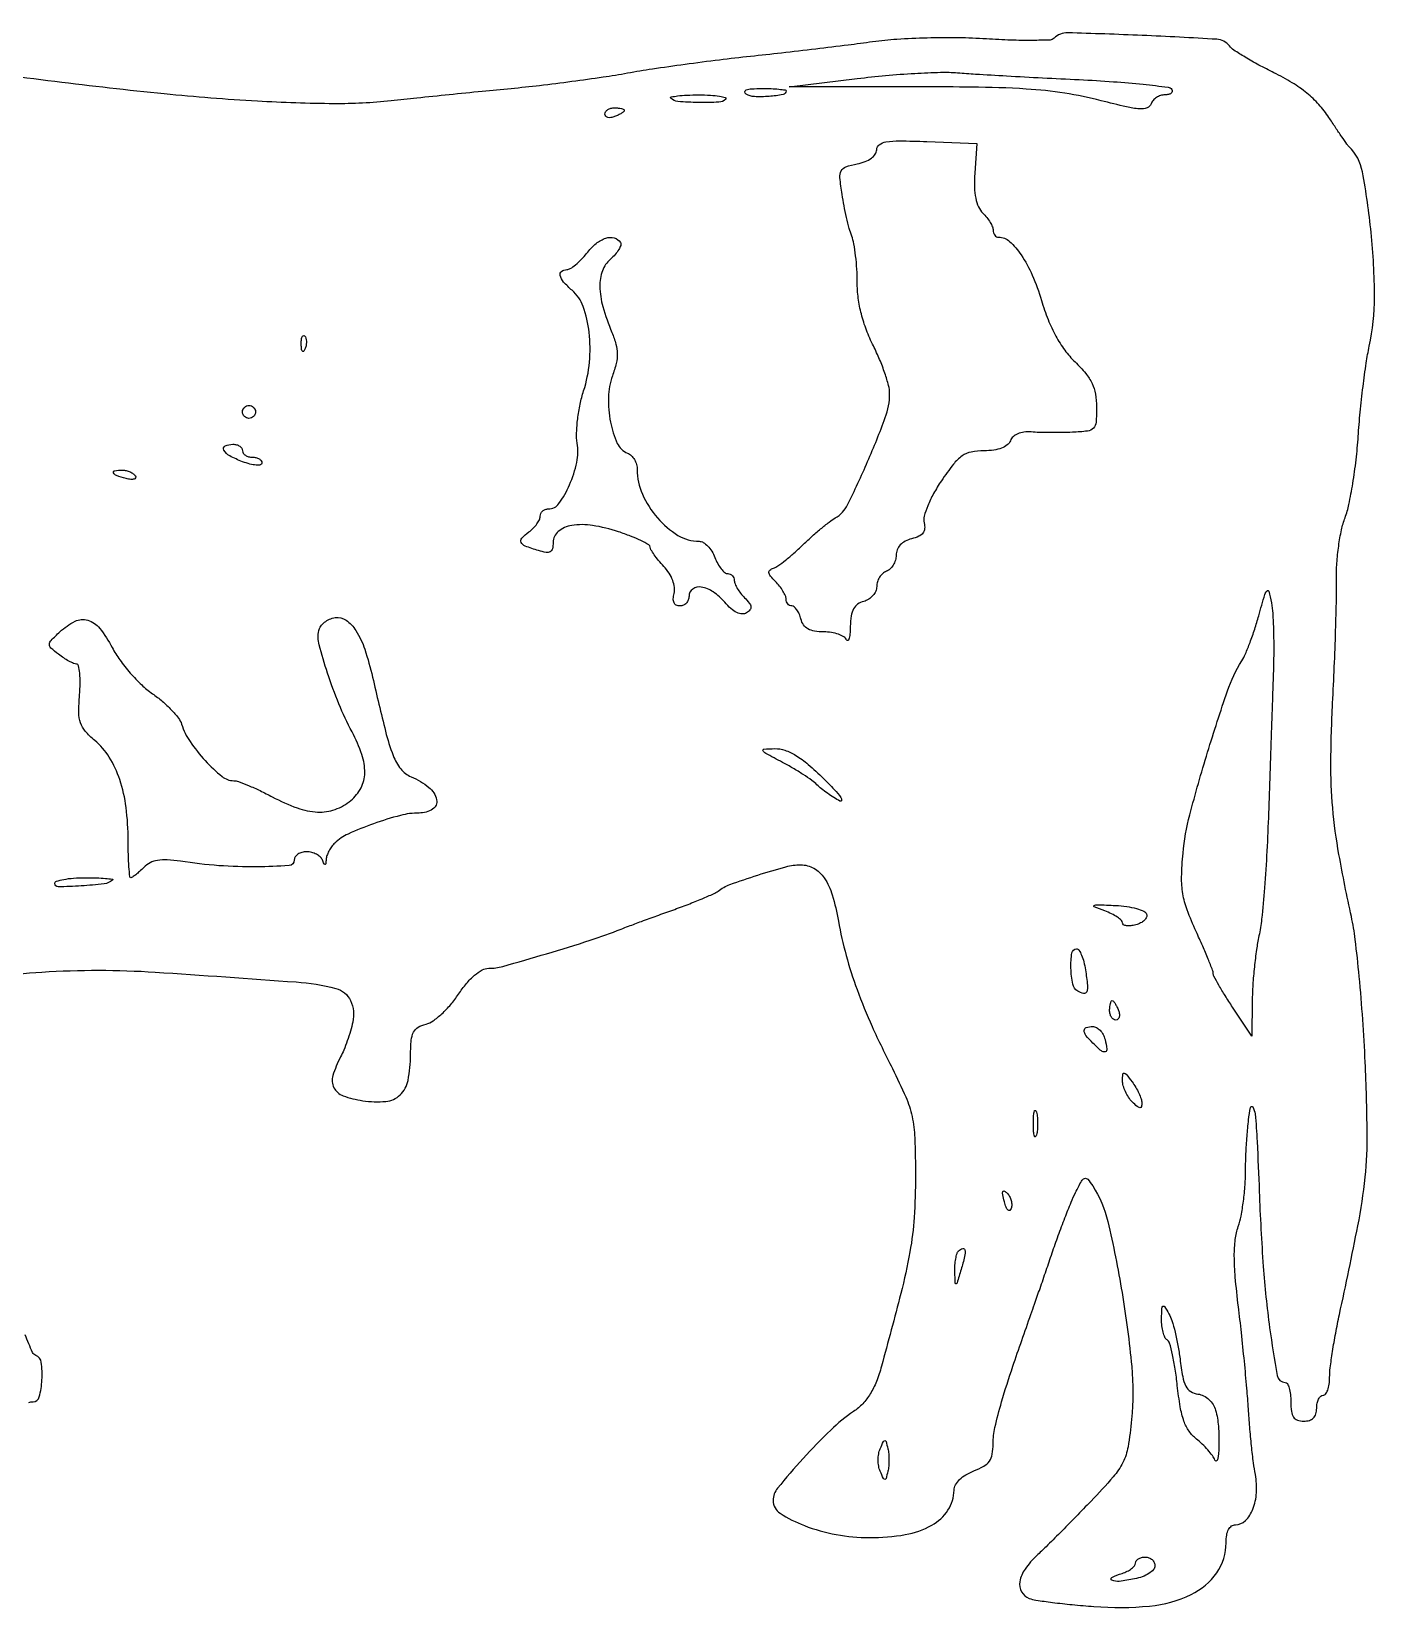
# Model space of a CAD drawing. Extents: x 0 to 420, y 0 to 254.
# Drawn here: x 212.4 to 419.9, y 0.2 to 243.8 of the extents above; entities that cross this region are included whole.
import ezdxf

# ---------------------------------------------------------------- set-up
doc = ezdxf.new("R2010")
doc.units = 0

msp = doc.modelspace()

# ---------------------------------------------------------------- linework, layer by layer
for points in [[(206.374878, 97.753637, -0.012105), (213.998759, 98.422788, -0.016013), (222.776724, 98.697755, -0.016313), (231.5, 98.406884, -0.001873), (253.29099, 96.885575, -0.043479), (259.42349, 95.893716, -0.226531), (261.69433, 94.008816, -0.165046), (262.044421, 90.696955, -0.016454), (261.679857, 89.296865, -0.012111), (261.188009, 87.771161, -0.012267), (260.651894, 86.349477, -0.02657), (260.156389, 85.292216, 0.049361), (258.967464, 82.422357, 0.193356), (259.132537, 80.548877, 0.191839), (260.550039, 79.301004, 0.048518), (263.585571, 78.539439, 0.05877), (267.147858, 78.427389, 0.171676), (269.354434, 79.428706, 0.155014), (270.576167, 81.680141, 0.045512), (270.968197, 85.641592, -0.019733), (271.074869, 87.902828, -0.095442), (271.424828, 89.134171, -0.14599), (272.1264, 89.876547, -0.069565), (273.355765, 90.374443, 0.092928), (274.443353, 90.874853, 0.031686), (275.800436, 91.972058, 0.030222), (277.178928, 93.401896, 0.030531), (278.369954, 94.982851, -0.026861), (279.606102, 96.648985, -0.042146), (280.854852, 97.920751, -0.051274), (282.031578, 98.739387, -0.127019), (283.040912, 99, 0.06849), (285.221807, 99.300146, 0.003613), (291.996923, 101.253916, 0.006264), (298.746362, 103.345537, 0.016584), (303.5, 105.060329, -0.005489), (304.6334, 105.497837, -0.00109), (306.671433, 106.253888, -0.001153), (309.048741, 107.123688, -0.001073), (311.487856, 108.003805, 0.00573), (313.854909, 108.882918, 0.00732), (316.014096, 109.749596, 0.005827), (317.799059, 110.521151, 0.059817), (318.487856, 110.933235, -0.077923), (320.320698, 111.941923, -0.00977), (324.624942, 113.406788, -0.010398), (328.978828, 114.69515, -0.066826), (331.249567, 115, -0.129859), (333.288988, 114.46124, -0.116402), (334.895352, 112.969829, -0.076077), (336.133292, 110.332526, -0.027553), (337.086575, 106.295976, 0.022459), (338.281854, 100.993941, 0.021028), (339.969794, 95.700658, 0.018637), (342.294319, 90.013464, 0.011499), (345.426848, 83.5, -0.014704), (347.501778, 79.113852, -0.05027), (348.469367, 76.113941, -0.043662), (348.886872, 72.771848, -0.009173), (348.996919, 66.87663, -0.01656), (348.787871, 60.504788, -0.027759), (348.139112, 55.187794, -0.018816), (346.730118, 48.721544, -0.003923), (343.744722, 37.5, -0.026609), (342.949152, 35.10786, -0.044395), (342.002012, 33.210545, -0.051069), (340.848907, 31.705582, -0.054302), (339.436211, 30.5, 0.042074), (335.901563, 27.629596, 0.017475), (331.617525, 23.208815, 0.011361), (327.690286, 18.658417, 0.174052), (327, 16.735501, 0.25606), (328.083204, 14.759051, 0.0501), (331.834222, 12.863169, 0.046232), (336.763948, 11.469751, 0.0458), (341.881466, 11, 0.041772), (347.422239, 11.463711, 0.086207), (351.50948, 12.904836, 0.120495), (354.015504, 15.243209, 0.141647), (354.968197, 18.336864, -0.123042), (355.189831, 19.162808, -0.072327), (355.813408, 19.980669, -0.0604), (356.775669, 20.718763, -0.043212), (358, 21.306102, 0.038841), (359.535597, 22.026344, 0.108963), (360.413035, 22.816775, 0.112586), (360.860523, 23.886443, 0.043024), (361, 25.504351, -0.056055), (361.285269, 28.040907, -0.015043), (362.306232, 31.972534, -0.010948), (364.04679, 37.481082, -0.00361), (366.839805, 45.5, 0.00198), (367.395777, 47.07963, 0.000569), (368.243552, 49.528125, 0.000573), (369.193257, 52.291415, 0.00061), (370.117004, 55, -0.005445), (371.066394, 57.698082, -0.005127), (372.093044, 60.429843, -0.005104), (373.052399, 62.832094, -0.017675), (373.743438, 64.356911, -0.010455), (374.65315, 66.096806, -0.178301), (375.132351, 66.513072, -0.318247), (375.611833, 66.388653, -0.029905), (376.381442, 65.356911, -0.088558), (378.726402, 59.878579, -0.015644), (380.917951, 48.869802, -0.017707), (382.410697, 37.434718, -0.04783), (382.400959, 29.255139, -0.017422), (381.842655, 25.037838, -0.074037), (381.058387, 22.624964, -0.064624), (379.558235, 20.38994, -0.011314), (376.122582, 16.648606, -0.002241), (373.768245, 14.220337, -0.002108), (371.343821, 11.762913, -0.002095), (369.17623, 9.602445, -0.007293), (367.75, 8.233308, 0.05139), (365.930873, 6.149624, 0.110636), (365.115983, 4.193115, 0.174402), (365.384713, 2.63746, 0.173717), (366.583261, 1.606423, 0.055054), (367.613216, 1.336389, 0.005373), (370.166385, 0.987867, 0.006754), (373.228627, 0.645275, 0.005297), (376.557825, 0.353862, 0.042518), (385.177638, 0.425138, 0.089364), (391.607221, 2.215009, 0.129116), (395.543418, 5.574879, 0.153032), (397, 10.222506, -0.039068), (397.092553, 11.405195, -0.082467), (397.381847, 12.275965, -0.119259), (397.849253, 12.805975, -0.153868), (398.464816, 13, 0.20058), (399.979203, 13.632978, 0.10124), (401.128385, 15.397797, 0.078492), (401.69281, 17.936903, 0.061959), (401.519051, 20.75014, -0.014917), (401.235736, 22.556056, -0.005097), (400.929898, 25.19021, -0.005061), (400.651217, 28.106468, -0.005821), (400.445881, 30.894843, 0.006157), (400.209675, 34.073303, 0.002731), (399.823504, 38.261044, 0.002703), (399.366277, 42.692119, 0.003645), (398.901698, 46.695944, -0.008521), (398.418707, 51.245493, -0.021814), (398.269384, 54.553947, -0.030044), (398.41748, 57.07874, -0.054245), (398.883331, 59.095167, 0.037529), (399.313848, 60.710885, 0.014499), (399.675211, 63.002711, 0.014259), (399.924931, 65.520057, 0.0171), (400.011006, 67.899223, -0.010934), (400.069094, 70.336088, -0.008065), (400.235858, 73.029772, -0.008158), (400.476246, 75.572048, -0.018026), (400.761006, 77.5, -0.697302), (401.123024, 77.562248, -0.105169), (401.471464, 76.488123, -0.01417), (401.795578, 72.219134, -0.002754), (402.119429, 64.5, 0.008828), (402.746653, 52.912333, 0.015915), (403.729783, 43.452885, 0.010229), (404.894212, 36.041741, 0.36347), (406.137942, 35, -0.276871), (406.470381, 34.800631, -0.052689), (406.74677, 34.11875, -0.042803), (406.937459, 33.149515, -0.027183), (407, 32, 0.030703), (407.092253, 30.499083, 0.116834), (407.416667, 29.625, 0.166173), (408.024683, 29.159458, 0.081208), (409, 29, 0.072254), (409.873159, 29.126841, 0.124864), (410.5, 29.5, 0.124864), (410.873159, 30.126841, 0.072254), (411, 31, -0.048028), (411.073693, 31.765418, -0.068025), (411.29375, 32.4125, -0.088204), (411.618118, 32.848523, -0.191087), (412, 33, 0.241532), (412.383578, 33.196772, 0.068632), (412.70625, 33.807922, 0.052675), (412.927079, 34.696922, 0.034569), (413, 35.750374, -0.031303), (413.093957, 37.249655, -0.007286), (413.445513, 39.748965, -0.007488), (413.936058, 42.618849, -0.007277), (414.516641, 45.500374, 0.004328), (417.363214, 59.210338, 0.023606), (418.48686, 66.702833, 0.028409), (418.799364, 73.665141, 0.00807), (418.494967, 84.5, 0.006332), (418.118952, 91.102344, 0.006285), (417.575129, 97.709375, 0.006182), (416.955615, 103.473954, 0.024248), (416.357934, 107, -0.009537), (414.441143, 116.587563, -0.022691), (413.47838, 123.790413, -0.023648), (413.193442, 130.871698, -0.011223), (413.462945, 140, 0.002678), (413.723324, 145.582915, 0.002641), (413.925227, 151.194161, 0.002594), (414.050617, 156.110999, 0.010134), (414.050742, 159.150336, -0.022772), (414.112643, 161.595471, -0.017119), (414.394909, 164.271725, -0.017397), (414.835247, 166.775242, -0.037647), (415.382883, 168.650336, 0.038384), (415.979789, 170.70536, 0.01135), (416.577316, 173.929394, 0.011319), (417.086314, 177.596495, 0.011965), (417.41786, 181.215685, -0.007524), (417.725385, 184.936151, -0.006133), (418.163273, 188.908761, -0.006202), (418.656732, 192.556685, -0.016102), (419.128985, 195.165835, 0.053414), (419.928387, 202.785145, 0.024815), (419.412756, 212.728309, 0.020508), (418.069691, 222.093346, 0.154005), (415.990641, 226, -0.045205), (415.681928, 226.363319, -0.002753), (414.866341, 227.534068, -0.004088), (413.912594, 228.943882, -0.003012), (412.878507, 230.52023, 0.040326), (411.349467, 232.510159, 0.038126), (409.493853, 234.269615, 0.034286), (407.209917, 235.879688, 0.02257), (404.387866, 237.422722, -0.009805), (402.060181, 238.619321, -0.01201), (399.935811, 239.831345, -0.010538), (398.207083, 240.923776, -0.079944), (397.5, 241.574859, 0.214082), (395.562823, 242.588155, 0.004141), (384.034756, 243.186526, 0.004245), (372.518377, 243.590752, 0.205751), (370.422677, 242.75554, -0.189429), (369.791497, 242.480714, -0.006478), (367.043695, 242.416725, -0.011354), (363.741428, 242.457606, -0.007589), (359.965831, 242.647539, 0.013217), (355.61827, 242.817213, 0.009643), (350.783351, 242.784764, 0.009778), (346.130888, 242.572682, 0.01822), (342.376958, 242.190172, -0.003326), (338.583803, 241.689137, -0.001484), (333.582606, 241.077426, -0.001469), (328.287479, 240.461476, -0.00199), (323.5, 239.938114, 0.004486), (318.703717, 239.389549, 0.003268), (313.38125, 238.697036, 0.003301), (308.341937, 237.973923, 0.007251), (304.5, 237.339619, -0.007769), (300.722944, 236.720048, -0.003848), (295.9125, 236.045325, -0.003818), (290.912184, 235.421983, -0.005582), (286.5, 234.956011, 0.001022), (282.048849, 234.52693, 0.000672), (276.926143, 234.015587, 0.000676), (271.941006, 233.504402, 0.001303), (267.950699, 233.079265, -0.029159), (259.134085, 232.634117, -0.012367), (247.299626, 233.019901, -0.01055), (232.908582, 234.150751, -0.006469), (216, 236.060303, 0.002495), (198.750859, 238.147315, 0.008435)], [(212.00048, 31.887284, -0.089881), (212.622445, 32, 0.340977), (213.594468, 32.750082, 0.049743), (214.010809, 35.381155, 0.048266), (213.904694, 38.106215, 0.282891), (213.035239, 39.166667, -0.210555), (212.546872, 39.619548, -0.005856), (211.408635, 42.339583, -0.011065)]]:
    msp.add_lwpolyline(points, format="xyb")
for points in [[(374.287263, 236.354111, -0.005542), (379.609597, 236.037976, -0.00868), (384.177783, 235.635987, -0.003583), (388.038161, 235.200648, -0.228286), (388.59628, 234.844216, -0.18022), (388.660045, 234.524672, -0.187798), (388.497588, 234.247988, -0.114782), (388.099882, 234.060736, -0.052919), (387.527632, 234, 0.079385), (386.879947, 233.896515, 0.065396), (386.248381, 233.593393, 0.066646), (385.727937, 233.144984, 0.090271), (385.406065, 232.615805, -0.219036), (384.778945, 232.00389, -0.101633), (383.626876, 231.842368, -0.041366), (381.595945, 232.140931, -0.006578), (377.68745, 233.104875, 0.025724), (372.058516, 234.266567, 0.022747), (366.103769, 234.903752, 0.013036), (357.693828, 235.198575, 0.002531), (342.5, 235.257981), (329.5, 235.243016), (340, 236.531355, -0.008373), (344.386713, 236.995183, -0.007836), (348.884375, 237.323759, -0.007833), (352.884979, 237.490231, -0.026442), (355.5, 237.419743, 0.004759), (358.278205, 237.224105, 0.001031), (363.081258, 236.941733, 0.001075), (368.642132, 236.638312, 0.001029)], [(319.671135, 233.337802, -0.187759), (318.602374, 232.867937, -0.014793), (315.440855, 232.825507, -0.015094), (312.285827, 232.971844, -0.179095), (311.191797, 233.47487, -0.594299), (311.252298, 233.679827, -0.022513), (312.240715, 233.845743, -0.020108), (313.681691, 233.962837, -0.010218), (315.5, 234, -0.012893), (317.30939, 233.953334, -0.026474), (318.719021, 233.805479, -0.038243), (319.609261, 233.593377, -0.561281)], [(329, 234.616577, -0.36119), (328.526458, 234.046566, -0.0267), (326.36383, 233.761687, -0.031322), (324.103817, 233.727871, -0.130096), (322.814646, 234.135717, -0.251563), (322.624852, 234.472836, -0.324531), (322.821687, 234.755816, -0.068249), (323.698318, 234.932735, -0.014694), (325.25, 234.984687, -0.009593), (326.687806, 234.962972, -0.015892), (327.898438, 234.882871, -0.009714), (328.867358, 234.768715, -0.374717)], [(304, 231.606989, -0.222225), (303.912889, 231.420671, -0.030693), (303.559375, 231.160341, -0.030395), (303.074558, 230.887494, -0.02136), (302.5, 230.638374, -0.055937), (301.925634, 230.488865, -0.100118), (301.440625, 230.516384, -0.147206), (301.122486, 230.710807, -0.184534), (301, 231.031385, -0.152681), (301.115494, 231.400789, -0.098158), (301.440625, 231.715469, -0.08088), (301.926468, 231.92777, -0.062722), (302.5, 232, -0.024748), (303.074824, 231.971531, -0.039339), (303.559375, 231.884553, -0.046727), (303.903916, 231.758929, -0.289661)], [(358.172531, 221.898898, 0.02224), (358.114579, 219.719154, 0.045463), (358.300096, 218.020054, 0.059039), (358.731146, 216.708604, 0.087699), (359.422531, 215.720326, -0.030671), (360.026227, 215.037647, -0.031419), (360.536618, 214.291507, -0.033096), (360.893448, 213.590689, -0.101542), (361, 213.071429, 0.077535), (361.063856, 212.662119, 0.090096), (361.248803, 212.314732, 0.100778), (361.523971, 212.082499, 0.125682), (361.84699, 212, -0.187685), (363.528, 211.345961, -0.05845), (365.329304, 209.258402, -0.046815), (367.042212, 206.134772, -0.029668), (368.462003, 202.2296, 0.022282), (369.489375, 199.268371, 0.030423), (370.690354, 196.712905, 0.033593), (372.074863, 194.540089, 0.041385), (373.653855, 192.7296, -0.027401), (375.299939, 190.945346, -0.061213), (376.291337, 189.392069, -0.068454), (376.812856, 187.75899, -0.04242), (376.989352, 185.75, -0.019734), (376.903861, 183.416748, -0.173763), (376.489269, 182.488805, -0.173608), (375.579483, 182.034948, -0.019691), (373.25, 181.8492, -0.006795), (371.622229, 181.805887, -0.005105), (369.8305, 181.800865, -0.005162), (368.14454, 181.83076, -0.011811), (366.875107, 181.896416, 0.049068), (365.762841, 181.871094, 0.069139), (364.805273, 181.617512, 0.082472), (364.082883, 181.163091, 0.120151), (363.656492, 180.547216, -0.134983), (363.17555, 179.894133, -0.075928), (362.312966, 179.404668, -0.058274), (361.1078, 179.099311, -0.032945), (359.602232, 179, 0.050214), (357.619695, 178.800396, 0.103805), (356.196719, 178.18606, 0.074139), (354.854778, 176.904389, 0.016673), (352.996236, 174.339315, 0.022003), (351.790911, 172.371955, 0.029263), (350.884146, 170.481159, 0.031465), (350.336479, 168.859799, 0.130386), (350.33286, 167.835144, -0.083892), (350.411005, 166.953307, -0.147943), (350.146979, 166.278128, -0.119786), (349.499677, 165.769668, -0.045406), (348.407471, 165.387421, 0.058748), (347.40507, 165.006373, 0.082444), (346.641542, 164.431766, 0.092814), (346.166295, 163.700081, 0.098048), (346, 162.860207, -0.071639), (345.887932, 162.082054, -0.063737), (345.559375, 161.333021, -0.066849), (345.073557, 160.725038, -0.099506), (344.5, 160.361626, 0.092758), (343.926527, 160.008927, 0.066773), (343.440625, 159.433294, 0.064994), (343.112133, 158.731746, 0.077181), (343, 158.009643, -0.103654), (342.84952, 157.291565, -0.075828), (342.4125, 156.60144, -0.072227), (341.764301, 156.043483, -0.077841), (341, 155.710251, 0.090805), (340.0609, 155.271701, 0.115375), (339.429652, 154.556398, 0.085536), (339.06345, 153.461138, 0.032112), (338.921053, 151.84362, -0.014496), (338.857442, 150.635328, -0.047572), (338.717133, 149.849376, -0.253982), (338.532021, 149.658159, -0.391158), (338.337719, 149.75, 0.159303), (337.93358, 150.230319, 0.053467), (337.097225, 150.632812, 0.046773), (336.012236, 150.907804, 0.038706), (334.823047, 151, -0.038337), (333.391121, 151.109952, -0.090699), (332.384253, 151.459533, -0.114517), (331.709247, 152.079743, -0.086177), (331.289749, 153, 0.038887), (331.024544, 153.765484, 0.050447), (330.660882, 154.4125, 0.059916), (330.259476, 154.858742, 0.181596), (329.883369, 155, -0.12053), (329.546448, 155.082415, -0.100714), (329.25949, 155.314732, -0.091781), (329.066754, 155.662195, -0.081024), (329, 156.071429, 0.10375), (328.890399, 156.59394, 0.032463), (328.520033, 157.308092, 0.030869), (327.991388, 158.072508, 0.029668), (327.366071, 158.776786, -0.022526), (326.59341, 159.622392, -0.135722), (326.350117, 160.159225, -0.265622), (326.497498, 160.546616, -0.091821), (327.041071, 160.847024, 0.073419), (327.736644, 161.198886, 0.013266), (328.900799, 162.06824, 0.014046), (330.218996, 163.169671, 0.012309), (331.53399, 164.391667, -0.010426), (332.891725, 165.662946, -0.009608), (334.338167, 166.912401, -0.009649), (335.669865, 167.976027, -0.031171), (336.60899, 168.607997, 0.146616), (338.494109, 170.633037, 0.011751), (341.604336, 177.326714, 0.014553), (344.336856, 184.121337, 0.088546), (345, 187.836622, 0.064679), (344.839295, 189.073746, 0.017374), (344.265625, 190.974608, 0.017299), (343.456944, 193.107235, 0.017108), (342.5, 195.186935, -0.025817), (341.41935, 197.647401, -0.028302), (340.635215, 200.132651, -0.02934), (340.159244, 202.602526, -0.03294), (340, 205.017062, 0.015481), (339.937203, 207.044773, 0.014198), (339.748876, 209.124369, 0.014366), (339.4748, 210.969807, 0.044421), (339.145108, 212.1849, -0.02297), (338.772677, 213.356407, -0.008564), (338.354166, 215.032123, -0.008465), (337.959628, 216.876973, -0.010139), (337.653026, 218.626584, -0.01382), (337.326782, 221.211169, -0.140994), (337.520511, 222.26255, -0.198293), (338.221653, 222.873702, -0.032018), (340.007918, 223.351584, 0.041555), (341.224245, 223.701946, 0.065835), (342.177193, 224.216373, 0.084757), (342.788324, 224.84009, 0.152694), (343, 225.517064, -0.238111), (343.393878, 226.297261, -0.118731), (344.439794, 226.73874, -0.043746), (346.523945, 226.896645, -0.006463), (350.75, 226.792064), (358.5, 226.5)], [(303.389756, 211.178379, -0.218933), (303.443577, 210.741258, -0.057725), (303.146408, 210.082682, -0.047517), (302.595834, 209.33412, -0.033406), (301.84827, 208.602113, 0.129374), (300.611456, 206.814971, 0.09249), (300.213516, 204.404393, 0.06488), (300.689076, 201.266904, 0.028137), (302.084475, 197.274828, -0.030606), (302.70705, 195.465096, -0.064806), (302.914659, 193.999407, -0.062657), (302.742984, 192.498299, -0.026995), (302.160146, 190.566332, 0.080664), (301.537009, 187.254797, 0.054939), (301.862059, 183.428548, 0.057555), (302.913079, 180.141791, 0.197486), (304.510857, 178.634207, -0.103182), (305.080324, 178.267552, -0.066737), (305.562564, 177.645984, -0.062968), (305.888797, 176.876067, -0.068864), (306, 176.072486, 0.104219), (306.798423, 172.283598, 0.074501), (309.121836, 168.611283, 0.077612), (312.296279, 165.920892, 0.137899), (315.571804, 165, -0.1397), (316.206919, 164.819017, -0.061267), (316.894637, 164.265625, -0.053876), (317.526866, 163.456336, -0.04809), (318, 162.5, 0.033464), (318.439151, 161.543021, 0.042913), (318.97231, 160.734375, 0.048871), (319.516219, 160.169328, 0.17856), (319.975249, 160, -0.103684), (320.366267, 159.918034, -0.098922), (320.698979, 159.685268, -0.096785), (320.921941, 159.337543, -0.094579), (321, 158.928571, 0.1014), (321.106357, 158.409519, 0.033136), (321.46233, 157.709545, 0.031454), (321.971563, 156.964564, 0.030737), (322.573889, 156.283254, -0.028331), (323.316875, 155.450936, -0.136652), (323.561886, 154.872212, -0.210431), (323.420869, 154.392574, -0.079281), (322.879411, 153.925472, -0.161897), (322.2071, 153.766234, -0.092113), (321.393985, 153.993153, -0.066373), (320.482252, 154.601513, -0.035009), (319.523685, 155.570789, 0.064889), (317.743342, 157.168368, 0.109202), (315.890179, 157.917597, 0.19939), (314.572721, 157.61335, 0.242127), (314, 156.5, -0.092647), (313.892981, 155.927393, -0.096212), (313.586876, 155.440625, -0.099296), (313.13022, 155.114852, -0.10582), (312.59362, 155, -0.12031), (312.038097, 155.135633, -0.165568), (311.685376, 155.504005, -0.121733), (311.566642, 156.110691, -0.051739), (311.693226, 156.934898, 0.097442), (311.750862, 157.870758, 0.057763), (311.475283, 158.958361, 0.051808), (310.90904, 160.081193, 0.044885), (310.099607, 161.12346, -0.014948), (309.295586, 162.039934, -0.019302), (308.61676, 162.929862, -0.017358), (308.113566, 163.700714, -0.136746), (308, 164.108195, 0.272512), (307.788634, 164.467205, 0.014463), (306.562137, 165.102096, 0.019424), (304.981061, 165.789086, 0.012593), (303.105147, 166.465076, 0.039932), (299.106616, 167.447231, 0.080678), (295.871911, 167.447335, 0.132281), (293.798087, 166.511229, 0.224604), (293, 164.824204, -0.053778), (292.896087, 163.860879, -0.213904), (292.551123, 163.394021, -0.171454), (291.91186, 163.282068, -0.033007), (290.75, 163.55684, -0.016445), (288.688831, 164.265386, -0.183983), (288.052571, 164.83237, -0.322398), (288.146861, 165.479261, -0.042759), (289.251572, 166.442004, 0.038632), (289.920576, 167.015402, 0.039762), (290.486399, 167.679735, 0.042964), (290.878172, 168.333114, 0.114055), (291, 168.860243, -0.11088), (291.097622, 169.295048, -0.100005), (291.373825, 169.665196, -0.094771), (291.786703, 169.91348, -0.088337), (292.272596, 170, 0.24303), (293.903288, 170.842367, 0.051347), (295.530433, 173.720424, 0.050913), (296.645525, 177.19889, 0.091462), (296.723402, 180.185837, -0.048565), (296.628143, 181.790451, -0.021149), (296.79904, 183.920816, -0.020692), (297.173312, 186.186444, -0.0259), (297.71452, 188.246729, 0.054282), (298.616132, 192.689664, 0.051587), (298.563898, 197.301214, 0.056192), (297.64396, 201.289879, 0.131693), (295.928017, 203.793662, -0.033325), (294.624916, 205.069233, -0.1202), (294.081774, 206.087038, -0.298773), (294.299602, 206.723573, -0.166621), (295.10608, 207, 0.140354), (295.658468, 207.158175, 0.031319), (296.464908, 207.734375, 0.030162), (297.344624, 208.542994, 0.025171), (298.17866, 209.5, -0.051604), (299.660091, 211.028893, -0.096917), (301.160188, 211.857805, -0.146637), (302.4498, 211.884102, -0.188799)], [(254.683114, 194.8125, -0.054073), (254.461564, 194.395823, -0.470617), (254.279315, 194.37858, -0.168741), (254.137993, 194.670344, -0.018894), (254.078947, 195.416667, -0.028489), (254.089945, 196.112848, -0.077125), (254.200665, 196.592839, -0.208169), (254.385309, 196.77538, -0.296942), (254.604167, 196.729167, -0.126455), (254.797407, 196.402231, -0.060344), (254.876576, 195.916927, -0.05415), (254.839148, 195.359369, -0.051402)], [(247, 185, -0.099038), (246.923658, 184.618362, -0.097945), (246.70625, 184.29375, -0.097945), (246.381638, 184.076342, -0.099038), (246, 184, -0.099038), (245.618362, 184.076342, -0.097945), (245.29375, 184.29375, -0.097945), (245.076342, 184.618362, -0.099038), (245, 185, -0.099038), (245.076342, 185.381638, -0.097945), (245.29375, 185.70625, -0.097945), (245.618362, 185.923658, -0.099038), (246, 186, -0.099038), (246.381638, 185.923658, -0.097945), (246.70625, 185.70625, -0.097945), (246.923658, 185.381638, -0.099038)], [(245, 179, 0.148195), (245.115568, 178.618646, 0.098894), (245.440625, 178.29375, 0.082425), (245.926543, 178.074694, 0.064853), (246.5, 178, -0.058967), (247.073666, 177.932109, -0.077967), (247.559375, 177.731766, -0.096483), (247.884727, 177.435165, -0.16118), (248, 177.086864, -0.354894), (247.782515, 176.819048, -0.070023), (247.11875, 176.774597, -0.04672), (246.15071, 176.937105, -0.025312), (245, 177.306102, -0.033343), (243.026745, 178.205318, -0.143087), (242.116615, 179.102962, -0.433975), (242.319793, 179.735424, -0.110715), (243.5, 180, -0.064853), (244.073457, 179.925306, -0.082425), (244.559375, 179.70625, -0.098894), (244.884432, 179.381354, -0.148195)], [(228.442363, 175.093259, -0.236417), (228.46851, 174.80112, -0.238295), (228.250238, 174.606613, -0.095442), (227.733252, 174.570513, -0.033809), (227.00138, 174.70989, -0.020231), (225.524947, 175.160521, -0.209047), (225.069405, 175.583925, -0.493596), (225.252137, 175.912738, -0.036651), (226.440983, 176, -0.056553), (227.033747, 175.93274, -0.049897), (227.623294, 175.733645, -0.052741), (228.122626, 175.440555, -0.095554)], [(404.301558, 145, 0.000182), (404.168757, 141.147475, 0.000059), (403.974891, 135.44375, 0.000059), (403.760808, 129.101427, 0.000066), (403.556378, 123, -0.005248), (403.29827, 117.118679, -0.005801), (402.923011, 111.4375, -0.005415), (402.494091, 106.597535, -0.029483), (402.079781, 104, 0.018742), (401.695341, 101.882996, 0.009621), (401.364651, 99.20625, 0.009547), (401.12959, 96.433856, 0.014199), (401.03927, 94), (400.991438, 88.5), (398, 93, -0.006798), (396.853661, 94.776347, -0.009631), (395.88604, 96.389732, -0.006193), (395.122567, 97.759183, -0.123182), (395.004281, 98.220365, 0.091851), (394.911037, 98.707483, 0.003565), (394.230147, 100.414942, 0.006248), (393.380987, 102.428595, 0.004358), (392.374942, 104.679691, -0.017898), (390.984422, 108.031885, -0.047821), (390.315418, 110.528171, -0.047465), (390.130231, 113.116749, -0.01742), (390.344012, 116.781024, -0.040919), (391.396977, 122.739743, -0.009872), (394.13398, 132.387153, -0.009003), (397.216484, 141.873232, -0.055579), (399.41299, 146.5, 0.037909), (399.981524, 147.596071, 0.010735), (400.697127, 149.38125, 0.010751), (401.421064, 151.439063, 0.011173), (402.046032, 153.5, -0.002589), (402.979232, 156.779041, -0.123576), (403.323032, 157.36804, -0.589093), (403.618547, 157.286833, -0.013268), (404.00194, 155.5, -0.031289), (404.202606, 153.867007, -0.007796), (404.321317, 151.178125, -0.007938), (404.360371, 148.091406, -0.007899)], [(265.097048, 144, 0.003921), (267.097798, 135.629671, 0.031746), (268.285973, 131.867929, 0.076329), (269.465589, 129.816136, 0.123475), (271.058712, 128.602636, -0.066261), (273.797828, 126.96974, -0.173119), (274.994026, 125.053491, -0.316741), (274.38364, 123.602824, -0.140675), (272.283433, 123, 0.064793), (269.398573, 122.624586, 0.020816), (265.266027, 121.344262, 0.019695), (261.310024, 119.757538, 0.087967), (259.25, 118.359313, 0.044269), (258.765737, 117.796498, 0.034928), (258.343997, 117.112021, 0.035999), (258.040874, 116.415391, 0.069807), (257.921053, 115.821429, -0.012687), (257.865128, 115.165423, -0.347711), (257.751095, 115.05008, -0.326182), (257.604555, 115.13181, -0.011978), (257.337719, 115.75, 0.113869), (257.003208, 116.228318, 0.064373), (256.418476, 116.632812, 0.059088), (255.687147, 116.90689, 0.060204), (254.916667, 117, 0.063363), (254.183683, 116.906738, 0.081241), (253.562358, 116.632812, 0.098198), (253.146177, 116.226718, 0.151158), (252.997744, 115.75, -0.393996), (252.183761, 114.880522, -0.013979), (247.186543, 114.681748, -0.021395), (241.337928, 114.863009, -0.020191), (235.411101, 115.542459, 0.022911), (233.369001, 115.765324, 0.057345), (231.873728, 115.68799, 0.076851), (230.714077, 115.304159, 0.078249), (229.732529, 114.589672, -0.011822), (229.094123, 113.98076, -0.016294), (228.490925, 113.466966, -0.012914), (227.972593, 113.075283, -0.156583), (227.738095, 113, -0.388147), (227.575284, 113.148808, -0.004748), (227.451312, 114.689063, -0.010969), (227.360505, 116.545261, -0.0066), (227.3302, 118.75, 0.031416), (227.005578, 123.866951, 0.049212), (226.024578, 128.162769, 0.058073), (224.402506, 131.618372, 0.079185), (222.155415, 134.217274, -0.038266), (220.696834, 135.649625, -0.09976), (219.970743, 136.920375, -0.08075), (219.711987, 138.532956, -0.019371), (219.82286, 141.25, 0.016797), (219.906663, 143.073273, 0.027698), (219.840304, 144.61403, 0.026882), (219.663353, 145.767855, 0.344622), (219.350694, 146.031803, -0.09397), (218.901487, 146.134501, -0.020203), (218.180107, 146.485238, -0.020423), (217.365322, 146.966792, -0.018238), (216.560309, 147.530751, -0.021897), (215.385487, 148.503061, -0.22772), (215.154821, 149.067672, -0.179165), (215.424334, 149.680175, -0.012921), (216.768496, 150.998948, -0.070842), (219.111838, 152.631791, -0.192232), (221.092342, 152.805123, -0.155824), (222.931313, 151.542432, -0.043074), (224.857373, 148.562781, 0.035078), (226.039469, 146.668376, 0.022553), (227.654685, 144.642549, 0.022659), (229.424008, 142.794016, 0.039011), (231.074604, 141.4483, -0.025228), (232.601333, 140.27204, -0.025553), (233.994992, 138.952738, -0.026386), (235.083404, 137.683741, -0.087435), (235.591303, 136.71233, 0.073697), (236.890487, 134.053152, 0.036008), (239.250032, 131.096632, 0.033246), (241.828745, 128.651704, 0.174826), (243.635647, 128, -0.088519), (244.376515, 127.867802, -0.010999), (245.905649, 127.265625, -0.012691), (247.70351, 126.457288, -0.010195), (249.596025, 125.5, 0.034748), (253.449431, 123.782773, 0.076147), (256.608012, 123.149885, 0.096958), (259.307059, 123.551077, 0.088831), (261.75, 124.943562, 0.100269), (263.312887, 126.893506, 0.115452), (263.892176, 129.201615, 0.087552), (263.440599, 132.02417, 0.037581), (261.919692, 135.538558, -0.022971), (259.90072, 139.853724, -0.018715), (258.130857, 144.63888, -0.015826), (256.85169, 149.001971, -0.112766), (256.788362, 151.188506, -0.107357), (257.079311, 151.858795, -0.068231), (257.667551, 152.478111, -0.063758), (258.449809, 152.955066, -0.067674), (259.311481, 153.207559, -0.193545), (261.004185, 152.806833, -0.099065), (262.529698, 151.196933, -0.060552), (263.892929, 148.301609, -0.023081)], [(334.765058, 128.357714, -0.0097), (336.449559, 126.640835, -0.03134), (337.471079, 125.412722, -0.202976), (337.574319, 124.973084, -0.508825), (337.327977, 124.851166, -0.019774), (336.395334, 125.38682, -0.013872), (335.387952, 126.059313, -0.014024), (334.45786, 126.758208, -0.028243), (333.773714, 127.369143, 0.041088), (332.986025, 128.037019, 0.011219), (331.638448, 128.956382, 0.011267), (330.057716, 129.933674, 0.011512), (328.445738, 130.831495, -0.002892), (325.846936, 132.220797, -0.142655), (325.435666, 132.627746, -0.550216), (325.576609, 132.886518, -0.012516), (327.265058, 132.955804, -0.087957), (328.811983, 132.706987, -0.053811), (330.486823, 131.913463, -0.039487), (332.41491, 130.510871, -0.016919)], [(224.916667, 112.637587, -0.15013), (223.59362, 112.050177, -0.014763), (220.080537, 111.732146, -0.010728), (216.512384, 111.591836, -0.41945), (216, 112.095157, -0.325726), (216.257314, 112.448235, -0.02994), (217.370833, 112.734202, -0.02964), (218.877845, 112.934684, -0.018251), (220.666667, 113, -0.007298), (222.428257, 112.974287, -0.01397), (223.840104, 112.893541, -0.011896), (224.873746, 112.780574, -0.645588)], [(384.713171, 107.377325, -0.178851), (384.695934, 106.908048, -0.100208), (384.373992, 106.42766, -0.07718), (383.794482, 106.00817, -0.054237), (383.040892, 105.720944, -0.036239), (382.258688, 105.575914, -0.063013), (381.599512, 105.585785, -0.095498), (381.157709, 105.737732, -0.268466), (381, 106.010286, 0.210687), (380.831117, 106.393286, 0.036145), (380.192187, 106.897338, 0.033991), (379.303184, 107.415507, 0.024483), (378.25, 107.87427, -0.00753), (376.621275, 108.518984, -0.643551), (376.614159, 108.721256, -0.125844), (377.109015, 108.827731, -0.002118), (379.922279, 108.707603, -0.023325), (381.642907, 108.546163, -0.032674), (383.153794, 108.231198, -0.034156), (384.303609, 107.82559, -0.214746)], [(375.267975, 98.75, -0.011422), (375.575228, 96.368247, -0.114363), (375.453577, 95.378412, -0.367403), (374.974311, 95.106172, -0.091749), (374.066531, 95.458881, -0.208684), (373.296057, 96.571277, -0.041719), (373.022608, 99.026743, -0.042774), (373.158605, 101.369706, -0.372788), (373.886501, 102, -0.255097), (374.260767, 101.795761, -0.042473), (374.65799, 101.045312, -0.037624), (375.013875, 99.995069, -0.025096)], [(380.361626, 92.5, -0.055937), (380.511135, 91.925634, -0.100118), (380.483616, 91.440625, -0.147206), (380.289193, 91.122486, -0.184534), (379.968615, 91, -0.152681), (379.599211, 91.115494, -0.098158), (379.284531, 91.440625, -0.08088), (379.07223, 91.926468, -0.062722), (379, 92.5, -0.024748), (379.028469, 93.074824, -0.039339), (379.115447, 93.559375, -0.046727), (379.241071, 93.903916, -0.289661), (379.393011, 94, -0.222225), (379.579329, 93.912889, -0.030693), (379.839659, 93.559375, -0.030395), (380.112506, 93.074558, -0.02136)], [(378.289749, 88, -0.026779), (378.592798, 86.521964, -0.371158), (378.323798, 86.094906, -0.258288), (377.727087, 86.220618, -0.01806), (376.428571, 87.428571, -0.026046), (375.34539, 88.630889, -0.167455), (375.069339, 89.388527, -0.330718), (375.396321, 89.84537, -0.077855), (376.383369, 90, -0.129214), (376.951305, 89.850737, -0.073972), (377.514007, 89.4125, -0.065681), (377.986593, 88.764694, -0.060903)], [(383.968197, 78.178571, -0.068083), (383.90498, 77.615955, -0.377539), (383.673998, 77.457607, -0.150916), (383.264854, 77.640615, -0.016307), (382.5, 78.357143, -0.050576), (381.925836, 79.060903, -0.0381), (381.440625, 79.934269, -0.038989), (381.108514, 80.835678, -0.068875), (381, 81.619701, -0.017928), (381.036256, 82.630503, -0.428736), (381.233576, 82.793037, -0.19632), (381.557311, 82.612488, -0.006696), (382.468197, 81.44113, -0.028091), (383.032474, 80.600901, -0.026077), (383.514453, 79.682037, -0.027014), (383.855861, 78.819578, -0.074852)], [(367.689326, 73.25, -0.161593), (367.521012, 72.99086, -0.542911), (367.366341, 73.042187, -0.052887), (367.259713, 73.748017, -0.011065), (367.232003, 75, -0.011065), (367.259713, 76.251983, -0.052887), (367.366341, 76.957813, -0.542911), (367.521012, 77.00914, -0.161593), (367.689326, 76.75, -0.039571), (367.831531, 75.952734, -0.024357), (367.877971, 75, -0.024357), (367.831531, 74.047266, -0.039571)], [(363.787763, 61.86329, -0.170804), (363.564152, 61.575227, -0.353106), (363.298474, 61.603634, -0.106885), (363.004403, 62.059974, -0.02593), (362.731213, 62.919841, -0.013933), (362.479614, 64.004581, -0.131195), (362.508441, 64.477725, -0.470166), (362.72933, 64.563414, -0.069225), (363.16845, 64.23155, -0.0741), (363.539971, 63.729912, -0.058506), (363.7862, 63.100047, -0.059552), (363.8766, 62.443426, -0.085105)], [(356.052886, 52.449733, -0.001416), (355.433345, 50.396584, -0.232216), (355.276677, 50.229166, -0.511146), (355.153508, 50.310363, -0.002412), (355.085953, 52.083333, -0.024395), (355.102062, 53.121194, -0.028136), (355.221082, 54.103646, -0.028978), (355.41425, 54.911326, -0.123803), (355.666667, 55.333333, -0.13104), (356.293319, 55.696138, -0.453143), (356.636067, 55.468272, -0.091806), (356.584384, 54.434553, -0.014295)], [(389.875788, 38.61402, 0.014761), (390.291586, 35.880952, 0.073201), (390.789142, 34.412258, 0.134894), (391.527835, 33.604797, 0.10541), (392.648063, 33.193807, -0.083931), (393.525523, 32.913642, -0.066037), (394.345608, 32.342407, -0.065195), (394.998033, 31.568289, -0.077178), (395.384409, 30.693807, -0.046936), (395.801323, 28.238373, -0.022627), (395.894374, 25.045813, -0.044559), (395.68059, 23.02052, -0.749742), (395.260178, 22.982624, 0.063002), (394.8824, 23.674373, 0.022824), (394.185112, 24.552092, 0.02221), (393.32568, 25.453817, 0.024625), (392.417553, 26.243513, -0.075175), (391.278637, 27.455777, -0.065386), (390.483308, 29.007791, -0.044605), (389.914018, 31.202295, -0.014498), (389.460442, 34.524791, 0.011664), (389.129515, 37.05579, 0.016745), (388.709508, 39.277672, 0.012575), (388.260992, 41.068053, 0.188851), (387.882014, 41.572919, -0.15134), (387.543759, 41.961067, -0.039795), (387.268024, 42.748383, -0.036665), (387.083654, 43.738912, -0.030517), (387.030409, 44.809017, -0.005667), (387.06775, 46.458549, -0.233107), (387.231885, 46.764795, -0.429327), (387.483708, 46.716286, -0.010814), (388.156197, 45.61402, -0.056437), (388.619647, 44.557638, -0.014948), (389.113171, 42.779804, -0.014971), (389.556335, 40.710221, -0.014888)], [(344.728082, 21.25, -0.008005), (344.443691, 20.13985, -0.338063), (344.260491, 20, -0.291205), (344.052024, 20.132663, -0.006693), (343.547769, 21.25, -0.061668), (343.311862, 22.048201, -0.04107), (343.233549, 23, -0.04107), (343.311862, 23.951799, -0.061668), (343.547769, 24.75, -0.006693), (344.052024, 25.867337, -0.291205), (344.260491, 26, -0.338063), (344.443691, 25.86015, -0.008005), (344.728082, 24.75, -0.036447), (344.85829, 23.952829, -0.022265), (344.900741, 23, -0.022265), (344.85829, 22.047171, -0.036447)], [(386, 6.625, -0.189688), (385.774656, 6.052386, -0.063856), (385.071832, 5.468273, -0.052681), (384.049705, 4.961084, -0.039508), (382.840278, 4.618056, -0.018802), (380.484212, 4.238327, -0.136669), (379.361951, 4.407317, -0.633029), (379.352896, 4.838807, -0.038955), (380.924639, 5.476082, 0.038269), (381.718936, 5.796868, 0.048491), (382.390363, 6.215239, 0.056639), (382.854578, 6.662948, 0.174319), (383, 7.067388, -0.15811), (383.115365, 7.423094, -0.097128), (383.440625, 7.726045, -0.079016), (383.926381, 7.930588, -0.060283), (384.5, 8, -0.0905), (385.072662, 7.895493, -0.095522), (385.559375, 7.596094, -0.099673), (385.885039, 7.149587, -0.108288)]]:
    msp.add_lwpolyline(points, format="xyb", close=True)

doc.saveas('drawing.dxf')
